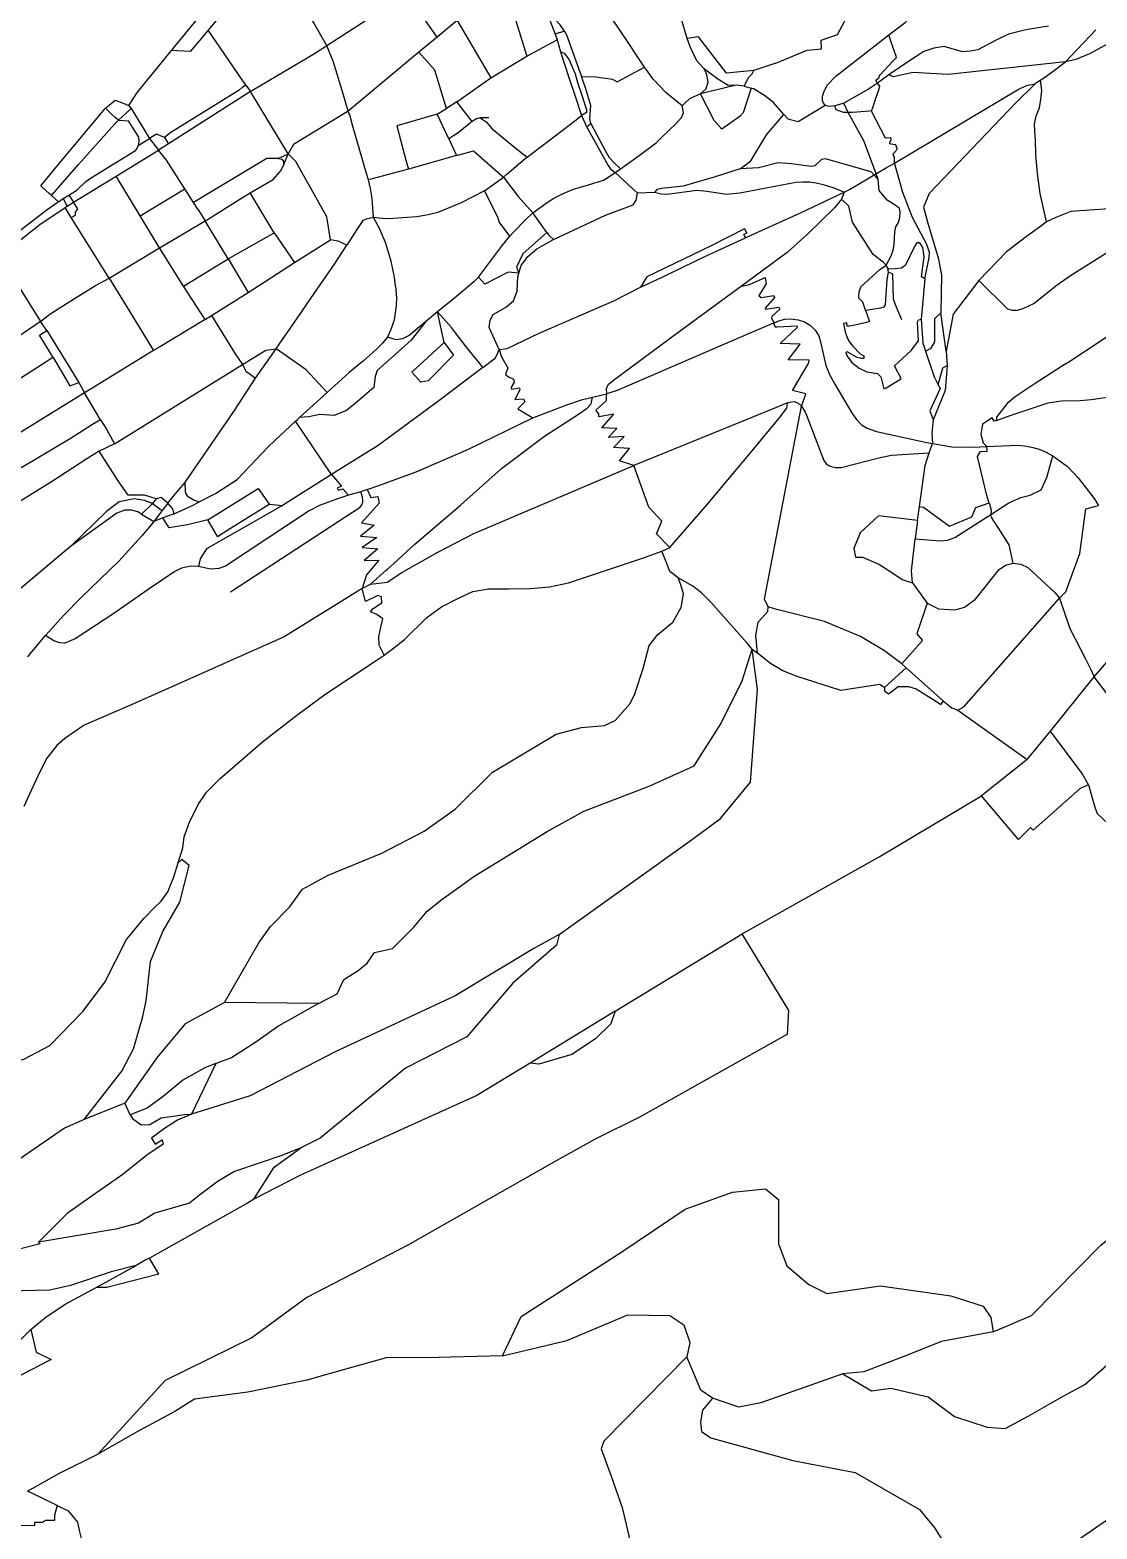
# Model space of a CAD drawing. Header units: inches. Extents: x 2740922 to 2751091, y 1249500 to 1259683.
# Drawn here: x 2745574 to 2746543, y 1252899 to 1254259 of the extents above; entities that cross this region are included whole.
import ezdxf

# ---------------------------------------------------------------- set-up
doc = ezdxf.new("R2010")
doc.units = ezdxf.units.IN
doc.header["$MEASUREMENT"] = 0

msp = doc.modelspace()

# ---------------------------------------------------------------- linework, layer by layer
for points in [[(2746029.8, 1254323.4), (2746034.2, 1254307.9), (2746045.1, 1254270.8), (2746051.1, 1254255)], [(2746059.6, 1254257.9), (2746055.7, 1254263.5), (2746052, 1254267.7), (2746050.2, 1254270.5), (2746048.9, 1254273.3), (2746046.2, 1254281.9), (2746041, 1254298.4), (2746036.2, 1254315.7), (2746033.5, 1254327.2)], [(2745751.8, 1254300.5), (2745742.1, 1254288.6), (2745702.6, 1254240.2)], [(2745811.8, 1254300.1), (2745815.9, 1254293), (2745832, 1254265.2), (2745838.1, 1254254.6), (2745844, 1254244.5)], [(2746001.5, 1254301.4), (2746009.6, 1254285.7), (2746025.3, 1254235.1)], [(2746251.5, 1254228.8), (2746279.9, 1254240.6), (2746292.8, 1254241.8), (2746292.7, 1254249.8), (2746307.5, 1254254.9), (2746317.9, 1254274.5), (2746313.6, 1254291.9), (2746312, 1254297.6), (2746310.2, 1254303.6), (2746309.5, 1254307.2)], [(2746702.7, 1254296.2), (2746644, 1254283.5), (2746550, 1254245), (2746536.1, 1254237.2), (2746523.8, 1254232.1), (2746514.2, 1254230)], [(2745763.1, 1254291.1), (2745755.5, 1254282), (2745736.1, 1254258.7)], [(2745943.9, 1254252.4), (2745922.9, 1254282.7), (2745919.9, 1254285.6), (2745913.8, 1254291.5)], [(2746132.2, 1254225.2), (2746110.2, 1254258.6), (2746088.7, 1254289.8), (2746086.5, 1254294.6)], [(2746354, 1254254.4), (2746368.9, 1254265.8), (2746384.2, 1254281.9)], [(2745898.5, 1254279.7), (2745853.3, 1254250.5), (2745844, 1254244.5)], [(2746170.9, 1254251.2), (2746165.1, 1254270.5)], [(2745736.1, 1254258.7), (2745726.9, 1254247.7), (2745719.9, 1254239.3), (2745702.6, 1254240.2)], [(2745770.5, 1254208.9), (2745736.1, 1254258.7)], [(2745962.3, 1254267.7), (2745943.9, 1254252.4)], [(2745962.3, 1254267.7), (2745992.6, 1254215.4)], [(2746059.6, 1254257.9), (2746051.1, 1254255)], [(2746051.1, 1254255), (2746052.9, 1254250.1)], [(2746059.6, 1254257.9), (2746061.4, 1254254.4), (2746069.9, 1254231), (2746074.9, 1254216.8)], [(2746498.8, 1254262.3), (2746478.4, 1254259), (2746462.5, 1254255.1), (2746450.7, 1254249.4), (2746434.6, 1254241), (2746428, 1254239.7), (2746420.9, 1254239.1), (2746404.1, 1254244), (2746394.8, 1254242.5), (2746385.6, 1254239.3), (2746371.8, 1254230.4), (2746353.9, 1254218.2)], [(2746541.7, 1254259.2), (2746514.2, 1254230)], [(2745844, 1254244.5), (2745832.6, 1254237.4), (2745776.4, 1254204), (2745774.6, 1254203)], [(2745863.4, 1254185.3), (2745857.7, 1254204), (2745849.7, 1254230.6), (2745844, 1254244.5)], [(2745943.9, 1254252.4), (2745927.5, 1254238.7)], [(2746025.3, 1254235.1), (2746047.7, 1254247.4), (2746052.9, 1254250.1)], [(2746052.9, 1254250.1), (2746056.1, 1254239.1)], [(2746231.5, 1254222.1), (2746206.7, 1254219.9), (2746181.2, 1254252.8), (2746170.9, 1254251.2)], [(2746186.8, 1254223.3), (2746179.7, 1254230.8), (2746173.9, 1254242.9), (2746170.9, 1254251.2)], [(2746296.3, 1254190.7), (2746294.8, 1254192.4), (2746293.9, 1254194.5), (2746293.7, 1254196.9), (2746293.9, 1254198.8), (2746295.2, 1254203.5), (2746298.3, 1254209.2), (2746305.9, 1254216.9), (2746354, 1254254.4)], [(2746343.8, 1254210.8), (2746342.1, 1254213.5), (2746345.2, 1254215.8), (2746345.2, 1254217.1), (2746346.1, 1254218.3), (2746357.6, 1254230.7), (2746360.9, 1254234.1), (2746360.5, 1254235.2), (2746356.2, 1254248), (2746354, 1254254.4)], [(2745702.6, 1254240.2), (2745671.8, 1254202.6), (2745663.8, 1254190.5), (2745665, 1254189.1)], [(2745927.5, 1254238.7), (2745863.4, 1254185.3)], [(2745952.6, 1254187.6), (2745941.8, 1254222.5), (2745927.5, 1254238.7)], [(2745992.6, 1254215.4), (2746025.3, 1254235.1)], [(2746056.1, 1254239.1), (2746063.4, 1254215.7), (2746069, 1254199.8), (2746075.1, 1254181.4)], [(2746056.1, 1254239.1), (2746059.2, 1254237.9), (2746063.7, 1254232), (2746069.4, 1254219.3), (2746071.8, 1254210.5), (2746074.9, 1254200.8), (2746079.6, 1254186.5), (2746079.6, 1254184), (2746075.1, 1254181.4)], [(2746251.5, 1254228.8), (2746231.5, 1254222.1)], [(2746514.2, 1254230), (2746407.8, 1254218.6), (2746375.8, 1254220.4), (2746358.3, 1254216.3), (2746353.9, 1254218.2)], [(2746500.8, 1254219.9), (2746514.2, 1254230)], [(2745961.8, 1254193.8), (2745992.6, 1254215.4)], [(2746074.9, 1254216.8), (2746088.1, 1254216.3), (2746103.1, 1254214.3), (2746107.4, 1254211.9)], [(2746081.7, 1254172.5), (2746083.4, 1254174.2), (2746082.6, 1254178.3), (2746083.4, 1254190.5), (2746078.7, 1254206.3), (2746074.9, 1254216.8)], [(2746107.4, 1254211.9), (2746132.2, 1254225.2)], [(2746166.4, 1254190.2), (2746152, 1254201.9), (2746140.1, 1254214.3), (2746134, 1254222.8), (2746132.2, 1254225.2)], [(2746183, 1254200.9), (2746188.1, 1254205.6), (2746190, 1254212), (2746188.7, 1254218.3), (2746186.8, 1254223.3)], [(2746215.5, 1254208.9), (2746208.1, 1254208.6), (2746198.7, 1254214.3), (2746186.8, 1254223.3)], [(2746222.7, 1254208), (2746227, 1254216), (2746229.9, 1254219.3), (2746231.5, 1254222.1)], [(2746353.9, 1254218.2), (2746343.8, 1254210.8)], [(2746491.7, 1254213.4), (2746500.8, 1254219.9)], [(2745770.5, 1254208.9), (2745767.2, 1254206.9), (2745764.2, 1254204.2), (2745702.3, 1254166), (2745696.6, 1254161.4)], [(2745774.6, 1254203), (2745700.2, 1254155.5)], [(2745770.5, 1254208.9), (2745774.6, 1254203)], [(2745808.9, 1254146.6), (2745774.6, 1254203)], [(2746183, 1254200.9), (2746173, 1254196.4), (2746169.8, 1254193.4), (2746166.4, 1254190.2)], [(2746215.5, 1254208.9), (2746183, 1254200.9)], [(2746228.9, 1254206.1), (2746221.7, 1254183.9), (2746219.1, 1254180.6), (2746202.4, 1254169), (2746195.5, 1254176.7), (2746183, 1254200.9)], [(2746222.7, 1254208), (2746215.5, 1254208.9)], [(2746222.7, 1254208), (2746228.9, 1254206.1)], [(2746258.7, 1254182.1), (2746249.2, 1254193.2), (2746241.1, 1254199.6), (2746231.2, 1254205.5), (2746228.9, 1254206.1)], [(2746343.8, 1254210.8), (2746335.5, 1254205.1), (2746313.2, 1254192.6)], [(2746338.1, 1254185.7), (2746339.2, 1254187.7), (2746340.3, 1254191.2), (2746341.7, 1254195.3), (2746344.8, 1254204.5), (2746345.7, 1254207.9), (2746343.8, 1254210.8)], [(2746359, 1254138.1), (2746470.6, 1254204.7), (2746478.9, 1254208.5), (2746486.9, 1254210.2)], [(2746486.9, 1254210.2), (2746468.8, 1254192.4), (2746390.5, 1254110.7), (2746385.4, 1254098.2), (2746388.8, 1254085.8), (2746398.7, 1254052.3), (2746401.8, 1254036.8), (2746401.1, 1254002.2)], [(2746497.2, 1254084.9), (2746491.2, 1254110.6), (2746488.8, 1254128.7), (2746487.4, 1254145.8), (2746487.1, 1254159), (2746486.6, 1254167.5), (2746486.2, 1254173.4), (2746487.8, 1254180.9), (2746490.6, 1254188.4), (2746491.9, 1254195.9), (2746492.9, 1254203.9), (2746491.7, 1254213.4)], [(2746491.7, 1254213.4), (2746486.9, 1254210.2)], [(2745584.2, 1254117.4), (2745601.4, 1254138.2), (2745643.1, 1254187.9), (2745644.6, 1254186.4)], [(2745644.6, 1254186.4), (2745643.1, 1254187.9), (2745651.9, 1254195.3), (2745657.6, 1254193), (2745661.2, 1254191.6), (2745663.8, 1254190.5), (2745665, 1254189.1)], [(2745654.9, 1254177), (2745666.2, 1254187.8), (2745665, 1254189.1)], [(2745665, 1254189.1), (2745666.2, 1254187.8), (2745682.9, 1254160.4)], [(2745944.1, 1254182.6), (2745952.6, 1254187.6)], [(2745961.8, 1254193.8), (2745952.6, 1254187.6)], [(2745975.9, 1254176), (2745961.8, 1254193.8)], [(2746110.4, 1254132.8), (2746127.4, 1254145), (2746142.9, 1254156.5), (2746147.5, 1254161.5), (2746161.1, 1254174.1), (2746165.7, 1254179.6), (2746167.5, 1254183.7), (2746166.4, 1254190.2)], [(2746258.7, 1254182.1), (2746262.4, 1254178.2), (2746271.8, 1254175.9), (2746296.3, 1254190.7)], [(2746304.9, 1254190.1), (2746300.6, 1254189.4), (2746298.4, 1254189.7), (2746296.3, 1254190.7)], [(2746313.2, 1254192.6), (2746308.2, 1254191), (2746304.9, 1254190.1)], [(2746317.1, 1254184), (2746313, 1254184), (2746307.7, 1254186), (2746306.1, 1254186.6), (2746304.9, 1254190.1)], [(2746317.1, 1254184), (2746313.2, 1254192.6)], [(2745594.1, 1254108.6), (2745618.4, 1254136.9), (2745651.6, 1254173.8), (2745654.9, 1254177)], [(2745654.9, 1254177), (2745651.6, 1254179.8), (2745648.7, 1254182.3), (2745646.1, 1254184.9), (2745644.6, 1254186.4)], [(2745654.9, 1254177), (2745663.7, 1254176.5), (2745672.9, 1254161.6), (2745673.3, 1254157.8), (2745672.7, 1254154.1)], [(2745863.4, 1254185.3), (2745856.9, 1254181.2), (2745813.6, 1254155), (2745808.9, 1254146.6)], [(2745881.6, 1254123), (2745880, 1254128.7), (2745867.3, 1254172.7), (2745865, 1254180.8), (2745863.4, 1254185.3)], [(2745944.1, 1254182.6), (2745907.3, 1254172.1), (2745915.7, 1254140.8), (2745917.9, 1254132.7)], [(2745954.6, 1254160.1), (2745944.1, 1254182.6)], [(2745975.9, 1254176), (2745972.8, 1254173.4), (2745963, 1254165.6), (2745954.6, 1254160.1)], [(2745983, 1254179.1), (2745979.6, 1254178.2), (2745975.9, 1254176)], [(2745990.8, 1254179.1), (2745987.7, 1254179.3), (2745983, 1254179.1)], [(2745983, 1254179.1), (2745988.6, 1254175.6), (2745994.1, 1254169.3), (2746007.4, 1254158.3), (2746011, 1254155.4)], [(2746025.6, 1254143.5), (2746070.1, 1254177.3), (2746075.1, 1254181.4)], [(2746075.1, 1254181.4), (2746079.9, 1254170.9), (2746081.7, 1254172.5)], [(2746081.7, 1254172.5), (2746083.4, 1254174.2), (2746094.5, 1254153.6), (2746096.5, 1254149.5), (2746100.1, 1254143.2), (2746104.6, 1254138.3), (2746110.4, 1254132.8)], [(2746218.9, 1254132.8), (2746228.8, 1254140.1), (2746242.9, 1254163.8), (2746258.7, 1254182.1)], [(2746338.1, 1254185.7), (2746336.5, 1254185.2), (2746320.9, 1254184.1), (2746317.1, 1254184)], [(2746344.3, 1254123.4), (2746340.9, 1254132.6), (2746331.4, 1254158.3), (2746317.1, 1254184)], [(2746359, 1254138.1), (2746359.1, 1254143.2), (2746357.9, 1254145.8), (2746357.7, 1254146.3), (2746358.2, 1254146.9), (2746361.1, 1254150.2), (2746361.6, 1254150.8), (2746361.5, 1254151.2), (2746360.6, 1254153.9), (2746360.4, 1254154.6), (2746359.7, 1254154.7), (2746355.8, 1254155.3), (2746354.8, 1254155.8), (2746354.9, 1254156.9), (2746356, 1254159.5), (2746356, 1254160.5), (2746355.1, 1254161), (2746351.8, 1254160.9), (2746350.9, 1254160.9), (2746350.7, 1254161.3), (2746338.6, 1254184.7), (2746338.1, 1254185.7)], [(2745672.7, 1254154.1), (2745682.9, 1254160.4)], [(2745696.6, 1254161.4), (2745689.4, 1254164.4), (2745682.9, 1254160.4)], [(2745682.9, 1254160.4), (2745691.1, 1254150)], [(2745696.6, 1254161.4), (2745700.2, 1254155.5)], [(2745954.6, 1254160.1), (2745961.7, 1254144.9)], [(2746081.7, 1254172.5), (2746079.9, 1254170.9), (2746099.2, 1254136), (2746101.5, 1254132.9), (2746105.7, 1254129.7)], [(2745609.6, 1254109.1), (2745617.2, 1254114), (2745625.3, 1254121.4), (2745629.3, 1254124.6), (2745670.2, 1254149.6), (2745671.7, 1254151.5), (2745672.7, 1254154.1)], [(2745652.8, 1254126.2), (2745691.1, 1254150)], [(2745700.2, 1254155.5), (2745691.1, 1254150)], [(2745714.9, 1254114.9), (2745698.4, 1254140.9), (2745691.1, 1254150)], [(2745799.7, 1254142.4), (2745808.9, 1254146.6)], [(2745804.5, 1254136.1), (2745808.9, 1254146.6)], [(2745847.3, 1254068.4), (2745843.9, 1254089.5), (2745829.6, 1254114.9), (2745826.1, 1254121.2), (2745815.8, 1254139.5), (2745808.9, 1254146.6)], [(2745961.7, 1254144.9), (2745976.9, 1254149.2), (2746004.2, 1254125.3)], [(2746011, 1254155.4), (2746018.9, 1254149), (2746025.6, 1254143.5)], [(2745799.7, 1254142.4), (2745789.4, 1254142.3), (2745722.9, 1254102.3)], [(2745774.4, 1254111.2), (2745795.3, 1254123.4), (2745801.9, 1254130.7), (2745804.5, 1254136.1)], [(2745799.7, 1254142.4), (2745803, 1254141.6), (2745804.6, 1254139.6), (2745804.5, 1254136.1)], [(2745917.9, 1254132.7), (2745881.6, 1254123)], [(2745961.7, 1254144.9), (2745917.9, 1254132.7)], [(2746004.2, 1254125.3), (2746007.3, 1254128.2), (2746024, 1254142.3), (2746025.6, 1254143.5)], [(2746105.7, 1254129.7), (2746110.4, 1254132.8)], [(2746218.9, 1254132.8), (2746196.2, 1254125.7), (2746167.4, 1254117.3), (2746147.5, 1254115.2), (2746143.4, 1254114.1), (2746141.4, 1254111.6)], [(2746235.8, 1254133.7), (2746218.9, 1254132.8)], [(2746344.3, 1254123.4), (2746338, 1254130.1), (2746313.5, 1254137.1), (2746309.1, 1254138.4), (2746296.6, 1254141.9), (2746292.9, 1254141.5), (2746286.7, 1254135.7), (2746283.6, 1254135), (2746265.7, 1254137.4), (2746253.4, 1254138.3), (2746235.8, 1254133.7)], [(2746313.5, 1254111.9), (2746318.2, 1254114.2), (2746350.8, 1254133.4), (2746359, 1254138.1)], [(2746386.6, 1254033), (2746390.5, 1254052.6), (2746390.8, 1254057.4), (2746388.2, 1254064.8), (2746375.3, 1254088.8), (2746366.6, 1254111.6), (2746360.5, 1254132.9), (2746359, 1254138.1)], [(2745613.9, 1254102.6), (2745652.8, 1254126.2)], [(2745674.6, 1254090.2), (2745652.8, 1254126.2)], [(2745886.3, 1254088.7), (2745885.1, 1254106), (2745883.4, 1254115.1), (2745881.6, 1254123)], [(2745987.1, 1254113), (2746004.2, 1254125.3)], [(2746004.2, 1254125.3), (2746017.5, 1254107.9), (2746030.8, 1254092.9)], [(2746030.8, 1254092.9), (2746043, 1254101.8), (2746050, 1254106.3), (2746056.5, 1254109.8), (2746066.9, 1254114.3), (2746081.4, 1254118.5)], [(2746081.4, 1254118.5), (2746095.1, 1254122.8), (2746099.8, 1254125.8), (2746105.7, 1254129.7)], [(2746125.9, 1254110.9), (2746105.7, 1254129.7)], [(2746313.5, 1254111.9), (2746303.5, 1254115.6), (2746295.7, 1254118.1), (2746288, 1254120), (2746281.9, 1254120.7), (2746275.8, 1254120.9), (2746269.6, 1254120.4), (2746218.6, 1254111), (2746206.5, 1254109.5), (2746189, 1254112.3), (2746179.8, 1254113.2), (2746173.2, 1254112.3), (2746152.5, 1254109.5), (2746147.3, 1254110.1), (2746141.4, 1254111.6)], [(2746353, 1254042.4), (2746351.5, 1254045.6), (2746356.2, 1254053.9), (2746357.9, 1254059.2), (2746358.7, 1254064.3), (2746359.3, 1254075.8), (2746360.2, 1254080.3), (2746362.8, 1254084.2), (2746364, 1254088.8), (2746364.4, 1254093.9), (2746363.6, 1254096.9), (2746360.6, 1254099.5), (2746352.4, 1254104.5), (2746345.2, 1254113.4), (2746344.3, 1254123.4)], [(2745594.1, 1254108.6), (2745593.1, 1254109.6), (2745591.8, 1254110.7), (2745588.9, 1254113.2), (2745584.2, 1254117.4)], [(2745600.5, 1254103.1), (2745594.1, 1254108.6)], [(2745600.5, 1254103.1), (2745604.7, 1254105.9)], [(2745604.7, 1254105.9), (2745609.6, 1254109.1)], [(2745604.7, 1254105.9), (2745608.2, 1254099.1), (2745607.2, 1254098.6)], [(2745609.6, 1254109.1), (2745613.9, 1254102.6)], [(2745674.6, 1254090.2), (2745714.9, 1254114.9)], [(2745722.9, 1254102.3), (2745714.9, 1254114.9)], [(2745733.4, 1254085.8), (2745737.2, 1254088), (2745767.5, 1254106.9), (2745774.4, 1254111.2)], [(2745796.2, 1254074.9), (2745774.4, 1254111.2)], [(2745987.1, 1254113), (2745965.8, 1254102), (2745944.7, 1254093.2), (2745936, 1254091.3), (2745925.7, 1254089.5), (2745916.7, 1254088.7), (2745900.3, 1254087.7), (2745894.2, 1254087.8), (2745886.3, 1254088.7)], [(2746010, 1254071.9), (2746000.3, 1254084.9), (2745999.1, 1254089), (2745987.1, 1254113)], [(2746049.5, 1254068.9), (2746096.9, 1254090.8), (2746121.9, 1254100.3), (2746124.7, 1254104.5), (2746125.9, 1254110.9)], [(2746141.4, 1254111.6), (2746125.9, 1254110.9)], [(2746310.9, 1254105.3), (2746304.8, 1254097.7), (2746280.3, 1254073.6), (2746261.7, 1254057), (2746220.1, 1254026.6)], [(2746223.8, 1254070.4), (2746229.6, 1254073), (2746273.1, 1254092.6), (2746313.5, 1254111.9)], [(2746313.5, 1254111.9), (2746310.9, 1254105.3)], [(2746353, 1254042.4), (2746351.5, 1254045.6), (2746348.8, 1254048.2), (2746339.7, 1254055.2), (2746321, 1254084.4), (2746317.7, 1254099), (2746310.9, 1254105.3)], [(2745600.5, 1254103.1), (2745597.1, 1254100.7), (2745590, 1254095.6), (2745565.3, 1254076.8), (2745542.3, 1254059.5), (2745535.4, 1254053)], [(2745546.9, 1254053.6), (2745583.3, 1254082.3), (2745606.3, 1254098), (2745607.2, 1254098.6)], [(2745612, 1254088.9), (2745606.3, 1254098), (2745607.2, 1254098.6)], [(2745607.2, 1254098.6), (2745608.2, 1254099.1), (2745613.9, 1254102.6)], [(2745612, 1254088.9), (2745615.9, 1254091), (2745615.7, 1254093.6), (2745617.8, 1254096.7), (2745613.9, 1254102.6)], [(2745726.9, 1254096.2), (2745722.9, 1254102.3)], [(2745726.9, 1254096.2), (2745733.4, 1254085.8)], [(2746010, 1254071.9), (2746013.1, 1254075.2), (2746024.6, 1254087), (2746030.8, 1254092.9)], [(2746043.6, 1254075.2), (2746038.4, 1254082.3), (2746030.8, 1254092.9)], [(2746553.7, 1254096.7), (2746519.1, 1254094.1), (2746505.5, 1254088.7), (2746497.2, 1254084.9)], [(2745646.3, 1254033.8), (2745612, 1254088.9)], [(2745692, 1254061.4), (2745674.6, 1254090.2)], [(2745692, 1254061.4), (2745733.4, 1254085.8)], [(2745754.4, 1254051.2), (2745733.4, 1254085.8)], [(2745886.3, 1254088.7), (2745879.7, 1254087.4), (2745876.6, 1254086.2), (2745871.1, 1254078), (2745862, 1254063.8)], [(2745906.1, 1254026.4), (2745905.3, 1254034.6), (2745902.3, 1254049), (2745897.1, 1254066.2), (2745891.7, 1254078.7), (2745886.3, 1254088.7)], [(2746222.9, 1254078.6), (2746192.7, 1254063.1), (2746134.3, 1254034.8), (2746128.6, 1254025.5)], [(2746222.9, 1254078.6), (2746225.1, 1254074.7), (2746222.2, 1254073.2), (2746223.8, 1254070.4)], [(2746497.2, 1254084.9), (2746491.7, 1254080.6), (2746478.9, 1254071.6), (2746460.8, 1254057.6), (2746435.7, 1254031.6)], [(2745754.4, 1254051.2), (2745796.2, 1254074.9)], [(2745796.2, 1254074.9), (2745814.5, 1254047.8)], [(2745814.5, 1254047.8), (2745847.3, 1254068.4)], [(2745862, 1254063.8), (2745854.1, 1254067.3), (2745847.3, 1254068.4)], [(2745981.4, 1254034.7), (2746003.3, 1254063.6), (2746010, 1254071.9)], [(2746043.6, 1254075.2), (2746021.8, 1254055.7), (2746016.1, 1254043.6), (2746018.2, 1254038.4)], [(2746018.2, 1254038.4), (2746020.4, 1254045.1), (2746026.4, 1254053.5), (2746034.6, 1254060.4), (2746049.5, 1254068.9)], [(2746043.6, 1254075.2), (2746045.6, 1254072.5), (2746049.5, 1254068.9)], [(2746128.6, 1254025.5), (2746147.7, 1254034.4), (2746187.1, 1254053.3), (2746223.8, 1254070.4)], [(2746386.6, 1254033), (2746383.5, 1254034.9), (2746386.1, 1254053), (2746384.8, 1254061.6), (2746382.1, 1254065.7), (2746379.4, 1254065.7), (2746377.3, 1254062.6), (2746369.1, 1254045.6), (2746365.6, 1254042.9), (2746359.8, 1254042.3), (2746354.1, 1254041.9), (2746353, 1254042.4)], [(2745546.9, 1254053.6), (2745584, 1253994.3)], [(2745646.3, 1254033.8), (2745692, 1254061.4)], [(2745713.7, 1254026.6), (2745692, 1254061.4)], [(2745713.7, 1254026.6), (2745754.4, 1254051.2)], [(2745754.4, 1254051.2), (2745772.6, 1254020.8)], [(2745797.8, 1253969.7), (2745800.8, 1253974), (2745813.9, 1253993), (2745832.3, 1254019.7), (2745850.8, 1254046.5), (2745862, 1254063.8)], [(2746559.6, 1254061.5), (2746518.9, 1254035.7), (2746506.9, 1254027.5), (2746486, 1254010.6), (2746475.6, 1254006), (2746470.2, 1254004.4), (2746466.2, 1254004.3), (2746461.9, 1254005.7), (2746435.7, 1254031.6)], [(2745772.6, 1254020.8), (2745814.5, 1254047.8)], [(2746018.2, 1254038.4), (2746008.6, 1254039.2), (2745987.4, 1254028.4), (2745981.4, 1254034.7)], [(2746000.2, 1253969), (2745991.3, 1253989), (2745992.2, 1253995.7), (2745995, 1254000.9), (2746006, 1254007), (2746013.3, 1254013.2), (2746016.5, 1254021.8), (2746017.1, 1254035), (2746018.2, 1254038.4)], [(2746326.7, 1254017), (2746327.1, 1254021.4), (2746328.5, 1254025.8), (2746345.9, 1254041.7), (2746351.5, 1254045.6), (2746353, 1254042.4)], [(2746332.8, 1254004.7), (2746346.8, 1254006.7), (2746349.7, 1254007.8), (2746350.9, 1254009.5), (2746352.4, 1254032.1), (2746353.6, 1254039.1), (2746353, 1254042.4)], [(2746359, 1254012.1), (2746358.1, 1254014.8), (2746357.6, 1254037.4), (2746353.6, 1254039.1), (2746353, 1254042.4)], [(2745584, 1253994.3), (2745592.5, 1254001.1), (2745614.9, 1254015.4), (2745633.9, 1254027), (2745646.3, 1254033.8)], [(2745646.3, 1254033.8), (2745667.4, 1253999.3), (2745681.6, 1253976), (2745686.5, 1253968)], [(2745733.5, 1253996.1), (2745713.7, 1254026.6)], [(2745906.1, 1254026.4), (2745907, 1254016), (2745906.7, 1254008.5), (2745904.9, 1253996), (2745902.7, 1253988.7), (2745899, 1253980.1)], [(2745981.4, 1254034.7), (2745977.4, 1254030.5), (2745959.9, 1254015.5), (2745944.3, 1254003.3)], [(2746000.2, 1253969), (2746007.6, 1253969.9), (2746036.6, 1253983.8), (2746104.4, 1254013.3), (2746128.6, 1254025.5)], [(2746220.1, 1254026.6), (2746163.7, 1253984.9), (2746104, 1253940.8), (2746099.3, 1253937), (2746097.5, 1253933.6), (2746097.6, 1253928.8)], [(2746220.1, 1254026.6), (2746227.6, 1254028), (2746241.8, 1254034.3), (2746242.5, 1254028.5), (2746236, 1254018), (2746238, 1254016.1), (2746249.5, 1254018.1), (2746250.2, 1254016.2), (2746241.6, 1254006.5), (2746242.1, 1254005.6), (2746254.2, 1254007.5), (2746255.1, 1254005.7), (2746247.9, 1253998.8), (2746247.6, 1253997.8), (2746249.5, 1253993.2)], [(2746386.6, 1254033), (2746383.3, 1253996.5)], [(2746435.7, 1254031.6), (2746412.4, 1254001.2), (2746406.1, 1253967.6)], [(2745739.3, 1253999.9), (2745772.6, 1254020.8)], [(2746332.8, 1254004.7), (2746330.5, 1254011.9), (2746326.6, 1254015.5), (2746326.7, 1254017)], [(2746365.7, 1253995.9), (2746359.9, 1254009.6), (2746359, 1254012.1)], [(2745733.5, 1253996.1), (2745692.8, 1253971.7), (2745686.5, 1253968)], [(2745733.5, 1253996.1), (2745739.3, 1253999.9)], [(2745739.3, 1253999.9), (2745760.6, 1253965.1), (2745767.4, 1253955.5)], [(2745944.3, 1254003.3), (2745933.5, 1253994.1)], [(2745950.4, 1253975.2), (2745944.3, 1254003.3)], [(2745985.6, 1253952.7), (2745983, 1253956), (2745979.9, 1253959.7), (2745970.7, 1253971), (2745960.6, 1253984.2), (2745956.9, 1253989.1), (2745944.3, 1254003.3)], [(2746249.5, 1253993.2), (2746254.9, 1253995.3), (2746259.6, 1253996.4), (2746264.7, 1253996.8), (2746271.8, 1253996), (2746277.4, 1253994.1), (2746282.8, 1253990.9), (2746287.2, 1253986.6), (2746290.3, 1253981.4), (2746291.9, 1253976), (2746296.7, 1253954.5), (2746300.5, 1253945.8), (2746305.1, 1253937.4), (2746320.7, 1253911), (2746324.6, 1253905.4), (2746329.1, 1253900.5), (2746334.3, 1253897.5), (2746342.8, 1253894.6), (2746388.6, 1253884.6), (2746393.5, 1253883.6)], [(2746332.8, 1254004.7), (2746336.3, 1253994.4), (2746333.8, 1253993.6), (2746331.2, 1253993), (2746321.5, 1253990.9), (2746318.4, 1253990.3), (2746317.3, 1253990.1), (2746316.6, 1253989.9), (2746316.3, 1253991), (2746316, 1253992.1), (2746315.7, 1253993.3), (2746312.7, 1253992.5), (2746314.2, 1253985), (2746316.6, 1253978.9), (2746318.7, 1253975.4), (2746321.3, 1253972.1), (2746328, 1253965), (2746331.2, 1253963.3), (2746331.4, 1253960.8), (2746329.2, 1253960.7), (2746325.2, 1253961.8), (2746316.1, 1253967), (2746314.8, 1253966.1), (2746316.2, 1253963), (2746320.3, 1253957.1), (2746327, 1253952.2), (2746334.1, 1253948.8), (2746343.7, 1253947.1), (2746346.6, 1253944.3), (2746349.4, 1253933.2), (2746351.4, 1253934.1), (2746363.9, 1253941.9), (2746365.2, 1253942.6), (2746359.2, 1253954.1), (2746374.3, 1253968.1), (2746380.8, 1253977), (2746380, 1253994.2), (2746380.8, 1253995.9), (2746383.3, 1253996.5)], [(2746383.3, 1253996.5), (2746384.8, 1253974.8), (2746387.3, 1253967.5)], [(2746387.3, 1253967.5), (2746392.3, 1253970.2), (2746395.6, 1253975.8), (2746395.7, 1253997), (2746401.1, 1254002.2)], [(2746406.1, 1253967.6), (2746401.1, 1254002.2)], [(2746576.9, 1254006.9), (2746575.5, 1254000.2), (2746574, 1253997.7), (2746572.2, 1253994.5), (2746548.4, 1253978.1), (2746517.2, 1253957.6), (2746511.7, 1253954.1), (2746486, 1253937.4), (2746468.7, 1253926.1), (2746461.3, 1253920), (2746451.6, 1253907.7), (2746451.3, 1253904.4)], [(2745584, 1253994.3), (2745561.9, 1253979.3)], [(2745595.4, 1253961.6), (2745583.2, 1253981.9), (2745589.9, 1253986.1)], [(2745589.9, 1253986.1), (2745584, 1253994.3)], [(2745589.9, 1253986.1), (2745618.7, 1253939.1)], [(2745933.5, 1253994.1), (2745920.5, 1253977.6), (2745906.1, 1253964.8), (2745889.6, 1253950), (2745887.7, 1253944.4), (2745886.5, 1253934.5), (2745869.6, 1253920), (2745861.6, 1253913.5), (2745850.6, 1253909), (2745837.5, 1253909.9), (2745827.7, 1253907.8), (2745819, 1253907.3), (2745817.2, 1253905.6)], [(2745933.5, 1253994.1), (2745918.5, 1253981.7), (2745912.5, 1253978.6), (2745906.9, 1253977.9), (2745899, 1253980.1)], [(2746097.6, 1253928.8), (2746101, 1253929.9), (2746107.7, 1253932.1), (2746229.5, 1253984.6), (2746249.5, 1253993.2)], [(2746274.8, 1253917.6), (2746277.4, 1253925), (2746278.7, 1253928.8), (2746266.4, 1253931.8), (2746281, 1253956.2), (2746281.7, 1253959.3), (2746262.6, 1253959.7), (2746273.4, 1253973.9), (2746255.4, 1253974.3), (2746271, 1253989.4), (2746270.9, 1253990.3), (2746252.6, 1253989.4), (2746250.9, 1253989.3), (2746249.5, 1253993.2)], [(2746674.7, 1253995.1), (2746655.9, 1253984), (2746643.3, 1253975.8), (2746611.3, 1253950.8), (2746591.3, 1253940.6), (2746573, 1253930.3), (2746563.9, 1253927.8), (2746554.5, 1253925.6), (2746537.5, 1253923.4), (2746527.5, 1253922.4), (2746510.6, 1253922.1), (2746498.2, 1253920.4), (2746463.9, 1253908.8), (2746451.3, 1253904.4)], [(2745767.4, 1253955.5), (2745788.4, 1253968.4), (2745797.8, 1253969.7)], [(2745779.3, 1253942.9), (2745797.8, 1253969.7)], [(2745844.3, 1253929.9), (2745825, 1253950.6), (2745797.8, 1253969.7)], [(2745899, 1253980.1), (2745894, 1253974.4), (2745888.6, 1253969), (2745877.2, 1253958.7), (2745864.3, 1253948), (2745844.3, 1253929.9)], [(2745950.4, 1253975.2), (2745959, 1253963.7), (2745935.9, 1253940.7), (2745929.1, 1253939.3), (2745921.1, 1253948.4), (2745950.4, 1253975.2)], [(2745985.6, 1253952.7), (2745996.8, 1253961.2), (2745999.1, 1253965.8), (2746000.2, 1253969)], [(2746000.2, 1253969), (2746002.5, 1253962.2), (2746008.2, 1253952.4), (2746006.1, 1253946.4), (2746008.8, 1253944.1), (2746012.8, 1253942.4), (2746013.6, 1253941.2), (2746013.8, 1253939.4), (2746011, 1253934.2), (2746011.9, 1253933.1), (2746018.8, 1253934.1), (2746019, 1253932.5), (2746014.5, 1253923.5), (2746022.5, 1253924.3), (2746023.7, 1253921.6), (2746017.1, 1253915.2), (2746030.9, 1253907.1)], [(2745595.4, 1253961.6), (2745594.4, 1253961), (2745581.2, 1253952.8), (2745530.7, 1253920.7), (2745526.9, 1253914.1), (2745506.9, 1253900.7)], [(2745595.4, 1253961.6), (2745610.7, 1253935.9), (2745618.7, 1253939.1)], [(2745686.5, 1253968), (2745630, 1253933.2), (2745624, 1253929.7)], [(2745651.2, 1253883.3), (2745767.4, 1253955.5)], [(2745767.4, 1253955.5), (2745770.5, 1253949.4), (2745774.4, 1253946.5), (2745779.3, 1253942.9)], [(2746387.3, 1253967.5), (2746395.2, 1253944.1), (2746398.7, 1253937)], [(2746406.1, 1253967.6), (2746406.8, 1253954.6)], [(2745714.9, 1253847.9), (2745760.2, 1253913.6), (2745779.3, 1253942.9)], [(2745985.6, 1253952.7), (2745946.8, 1253923.3), (2745890.4, 1253882), (2745848.1, 1253855.6)], [(2746406.8, 1253954.6), (2746405, 1253931.9), (2746394.3, 1253905.1)], [(2746398.7, 1253937), (2746403.1, 1253952.4), (2746406.8, 1253954.6)], [(2745624, 1253929.7), (2745535.7, 1253875.3)], [(2745618.7, 1253939.1), (2745624, 1253929.7)], [(2745638.5, 1253905.3), (2745624, 1253929.7)], [(2745817.2, 1253905.6), (2745819, 1253907.3), (2745844.3, 1253929.9)], [(2746085.1, 1253925.7), (2746097.6, 1253928.8)], [(2746122.6, 1253863.8), (2746109.6, 1253868.1), (2746118.7, 1253879.1), (2746104, 1253880.2), (2746113.7, 1253890.1), (2746099.3, 1253889.2), (2746107.1, 1253897.4), (2746093.4, 1253898), (2746104.3, 1253910.2), (2746090.9, 1253907.8), (2746090.9, 1253910.6), (2746087.9, 1253913.9), (2746097.8, 1253922.7), (2746097.6, 1253928.8)], [(2746398.7, 1253937), (2746400.7, 1253933.5), (2746391.1, 1253913.4), (2746394.3, 1253905.1)], [(2745883.5, 1253756), (2745897.9, 1253768.6), (2745899.3, 1253769.8), (2745904.8, 1253774.7), (2745923.8, 1253792.3), (2745965.1, 1253827.8), (2746002.5, 1253861.1), (2746041.5, 1253890.2), (2746071.3, 1253909.6), (2746080.1, 1253915.6), (2746083.7, 1253919.7), (2746085.1, 1253925.7)], [(2746030.9, 1253907.1), (2746051.3, 1253914.9), (2746061.8, 1253918.8), (2746075.9, 1253923.7), (2746085.1, 1253925.7)], [(2746262.1, 1253920.6), (2746247.4, 1253914.4), (2746122.6, 1253863.8)], [(2746155.1, 1253789.2), (2746189.5, 1253828.6), (2746229.8, 1253877.1), (2746254.3, 1253906.6), (2746261.3, 1253915.8), (2746262.1, 1253920.6)], [(2746244.6, 1253735.5), (2746241.1, 1253742.3), (2746274.8, 1253917.6)], [(2746262.1, 1253920.6), (2746265.6, 1253921.6), (2746268.4, 1253921.7), (2746271.7, 1253920.3), (2746274.8, 1253917.6)], [(2746274.8, 1253917.6), (2746278, 1253912.1), (2746279.1, 1253909.3), (2746294.9, 1253868.4), (2746297, 1253865.3), (2746300.7, 1253863), (2746305.7, 1253861.8), (2746310.8, 1253861.8), (2746346, 1253871.1), (2746356.5, 1253873.2), (2746390.7, 1253875.1)], [(2745638.5, 1253905.3), (2745631.2, 1253900.8), (2745611.8, 1253888.5), (2745577.4, 1253868.1), (2745557.7, 1253856.6), (2745551.1, 1253853.1)], [(2745638.5, 1253905.3), (2745644, 1253896.6), (2745651.2, 1253883.3)], [(2745728.1, 1253830.8), (2745742.9, 1253838.2), (2745762.5, 1253850.9), (2745791.2, 1253881.3), (2745815.5, 1253903.9), (2745817.2, 1253905.6)], [(2745848.1, 1253855.6), (2745815.5, 1253903.9), (2745817.2, 1253905.6)], [(2745880.5, 1253841.8), (2745890.1, 1253845.3), (2745925, 1253858.1), (2745972.6, 1253878.5), (2746030.9, 1253907.1)], [(2746394.3, 1253905.1), (2746393, 1253893.2), (2746393.5, 1253883.6)], [(2746451.3, 1253904.4), (2746449.5, 1253904.1), (2746447.9, 1253907.1), (2746438.9, 1253901.1), (2746437.4, 1253892.3), (2746439.7, 1253884.3), (2746442.9, 1253881)], [(2745637.4, 1253876.7), (2745626.1, 1253869.8), (2745593.9, 1253848.9), (2745565.4, 1253831.2)], [(2745651.2, 1253883.3), (2745637.4, 1253876.7)], [(2745688.9, 1253833.5), (2745678.5, 1253836.7), (2745663.5, 1253836.7), (2745654.5, 1253849.8), (2745637.4, 1253876.7)], [(2746381.7, 1253826.5), (2746387, 1253863.6), (2746390.7, 1253875.1)], [(2746390.7, 1253875.1), (2746393.5, 1253883.6)], [(2746393.5, 1253883.6), (2746411.3, 1253880.8), (2746430.1, 1253880.5), (2746442.9, 1253881)], [(2746444.9, 1253829.8), (2746444.4, 1253831.4), (2746443, 1253836.4), (2746434.4, 1253872), (2746437.2, 1253876.5), (2746443.2, 1253876.8), (2746442.9, 1253881)], [(2746442.9, 1253881), (2746463.8, 1253882), (2746470.5, 1253882.1), (2746477.1, 1253881.6), (2746483.6, 1253880.4), (2746490.3, 1253878.5), (2746496.7, 1253875.9), (2746502.8, 1253872.6)], [(2745883.5, 1253756), (2745898.6, 1253758), (2745911.9, 1253766.5), (2745944.7, 1253785), (2745977.3, 1253802.1), (2746122.6, 1253863.8)], [(2746155.1, 1253789.2), (2746143.1, 1253801.6), (2746148, 1253813.3), (2746136, 1253825.9), (2746122.6, 1253863.8)], [(2746446.6, 1253819.4), (2746462.8, 1253829.8), (2746473.9, 1253834.7), (2746482.1, 1253836.8), (2746492.1, 1253841.7), (2746497.3, 1253852.9), (2746502.8, 1253872.6)], [(2746502.8, 1253872.6), (2746516, 1253862.7), (2746525.8, 1253852.6), (2746540.3, 1253833.8), (2746544.2, 1253827.3)], [(2745699.6, 1253829.6), (2745702, 1253832.7), (2745707.9, 1253839.6), (2745714.9, 1253847.9)], [(2745714.9, 1253847.9), (2745715.2, 1253840.2), (2745716, 1253838.1), (2745717.1, 1253836.3), (2745723.6, 1253832.4), (2745728.1, 1253830.8)], [(2745848.1, 1253855.6), (2745803.7, 1253827.3)], [(2745848.1, 1253855.6), (2745857.1, 1253845.1), (2745853.2, 1253843.1), (2745854.3, 1253841.2), (2745858.5, 1253842.4), (2745863.5, 1253836.7)], [(2745685.6, 1253829.2), (2745678.5, 1253831.9), (2745669, 1253833.5), (2745655.4, 1253830.7), (2745644, 1253822.1), (2745611.1, 1253790.3)], [(2745688.9, 1253833.5), (2745685.6, 1253829.2)], [(2745699.6, 1253829.6), (2745693.4, 1253834.6), (2745688.9, 1253833.5)], [(2745863.5, 1253836.7), (2745853.5, 1253833.4), (2745837.1, 1253827.5), (2745827.9, 1253822.5), (2745752, 1253772.5), (2745746, 1253770.2), (2745738.2, 1253769.7), (2745727.3, 1253772.2)], [(2745735.8, 1253814.3), (2745781.6, 1253842.9), (2745791.7, 1253828.6)], [(2745756.6, 1253749), (2745854.3, 1253813), (2745874.2, 1253825.9), (2745875.6, 1253827.9), (2745876.5, 1253830.3), (2745876.7, 1253832.7), (2745876.3, 1253835), (2745874.9, 1253839.8)], [(2745874.9, 1253839.8), (2745863.5, 1253836.7)], [(2745880.5, 1253841.8), (2745883.8, 1253834.6), (2745890.2, 1253835.5), (2745891.5, 1253829.5), (2745875.3, 1253811.7), (2745886.9, 1253809.5), (2745874.6, 1253799.7), (2745889.2, 1253798.5), (2745875.9, 1253789.2), (2745890.3, 1253788.1), (2745877.7, 1253777.5), (2745891, 1253777.8), (2745880, 1253764.4), (2745875.9, 1253752)], [(2745880.5, 1253841.8), (2745874.9, 1253839.8)], [(2745675.6, 1253819.7), (2745672.3, 1253821.8), (2745666.5, 1253823.3), (2745660.5, 1253823.2), (2745653.3, 1253820.4), (2745611.1, 1253790.3)], [(2745685.6, 1253829.2), (2745675.6, 1253819.7)], [(2745675.6, 1253819.7), (2745687, 1253813)], [(2745685.6, 1253829.2), (2745694.4, 1253823)], [(2745694.4, 1253823), (2745687, 1253813)], [(2745699.6, 1253829.6), (2745694.4, 1253823)], [(2745705.2, 1253820), (2745695.2, 1253816.1)], [(2745705.2, 1253820), (2745703.8, 1253824.7), (2745699.6, 1253829.6)], [(2745705.2, 1253820), (2745723.1, 1253828.1), (2745728.1, 1253830.8)], [(2745803.7, 1253827.3), (2745734.7, 1253788.2), (2745728.8, 1253779), (2745727.3, 1253772.2)], [(2745744.7, 1253799.4), (2745754, 1253805.4), (2745791.7, 1253828.6)], [(2745791.7, 1253828.6), (2745803.7, 1253827.3)], [(2746377.8, 1253797.1), (2746400.7, 1253795.3), (2746407.2, 1253796.1), (2746413.8, 1253798.5), (2746446.6, 1253819.4)], [(2746379.9, 1253813.8), (2746381.7, 1253826.5)], [(2746381.7, 1253826.5), (2746385.5, 1253825.8), (2746409.1, 1253808.6), (2746429.4, 1253817.2), (2746433, 1253825.7), (2746444.9, 1253829.8)], [(2746444.9, 1253829.8), (2746445.2, 1253828.8), (2746446.7, 1253823.1), (2746446.6, 1253819.4)], [(2746466.8, 1253775), (2746463.3, 1253791.7), (2746453.1, 1253807.4), (2746451.5, 1253810), (2746451, 1253810.8), (2746449.4, 1253813.3), (2746449, 1253813.9), (2746447.2, 1253816.7), (2746446.6, 1253819.4)], [(2746508.9, 1253743.2), (2746514.5, 1253749.1), (2746527.4, 1253784), (2746532.8, 1253824.3), (2746544.2, 1253827.3)], [(2745687, 1253813), (2745684.5, 1253810), (2745676.1, 1253800), (2745655, 1253777), (2745621, 1253744), (2745605.2, 1253727.9), (2745588.6, 1253709.3)], [(2745695.2, 1253816.1), (2745687, 1253813)], [(2745735.8, 1253814.3), (2745717.5, 1253809.8), (2745700.7, 1253807.2), (2745695.2, 1253816.1)], [(2745744.7, 1253799.4), (2745735.8, 1253814.3)], [(2746379.9, 1253813.8), (2746344.5, 1253817.9), (2746328.1, 1253802.7), (2746322.1, 1253788.4), (2746323.7, 1253780.6), (2746330, 1253780.6), (2746344.8, 1253774.1), (2746354.9, 1253767.9), (2746366.2, 1253760.4), (2746375.5, 1253757.2)], [(2746379.9, 1253813.8), (2746377.8, 1253797.1)], [(2746375.5, 1253757.2), (2746374.5, 1253768.2), (2746377.8, 1253797.1)], [(2745611.1, 1253790.3), (2745552.1, 1253740.4), (2745541.6, 1253733.3), (2745531.5, 1253727.9), (2745525.4, 1253725.2)], [(2745896, 1253691.7), (2745905.5, 1253699), (2745910.1, 1253702.5), (2745914.5, 1253705.9), (2745934.6, 1253725.9), (2745947.9, 1253735.4), (2745963.3, 1253743.4), (2745976.5, 1253749.4), (2745990.5, 1253751.8), (2746008.7, 1253751.7), (2746028.6, 1253752.1), (2746046, 1253753.6), (2746063.2, 1253757.2), (2746131.4, 1253779.9), (2746147.9, 1253786.1)], [(2746147.9, 1253786.1), (2746155.1, 1253789.2)], [(2746153, 1253773.2), (2746147.9, 1253786.1)], [(2745727.3, 1253772.2), (2745720.4, 1253772.3), (2745712.1, 1253770.5), (2745705.9, 1253767.6), (2745681.7, 1253751.2), (2745650.5, 1253729.5), (2745615.5, 1253706.3), (2745606.2, 1253702.6), (2745601.6, 1253702.8), (2745596.2, 1253704.7), (2745588.6, 1253709.3)], [(2746162.9, 1253761.8), (2746155.1, 1253767.4), (2746153, 1253773.2)], [(2746388.7, 1253738.9), (2746398.9, 1253733.8), (2746414.1, 1253732.6), (2746422.7, 1253735.3), (2746432.6, 1253742.4), (2746454.2, 1253769.3), (2746459.9, 1253773.4), (2746466.8, 1253775)], [(2746466.8, 1253775), (2746473.7, 1253774.2), (2746480.1, 1253771.3), (2746504.8, 1253748.2), (2746508.9, 1253743.2)], [(2745875.9, 1253752), (2745872.1, 1253749.7), (2745859.9, 1253742.1), (2745805.3, 1253708.1), (2745667.7, 1253647), (2745623.7, 1253628.1), (2745606.2, 1253616.1), (2745598.9, 1253609.7), (2745589.9, 1253598.1), (2745583.6, 1253586.3), (2745577.4, 1253572.6), (2745568.8, 1253554.4)], [(2745751.1, 1253376.5), (2745782.1, 1253430.6), (2745792.8, 1253445.4), (2745809.9, 1253462.8), (2745821.7, 1253479.3), (2745845, 1253491.9), (2745893.9, 1253511.8), (2745932.3, 1253531.8), (2745960.3, 1253552), (2745994.2, 1253585.4), (2746052, 1253620), (2746075.1, 1253626.1), (2746095.8, 1253627.7), (2746105.6, 1253632.4), (2746119.3, 1253647.6), (2746123.5, 1253656.6), (2746130.9, 1253679.5), (2746136.5, 1253700.3), (2746144.2, 1253710.4), (2746157.8, 1253721.6), (2746165.4, 1253735), (2746167.5, 1253747.4), (2746165.1, 1253755.5), (2746162.9, 1253761.8)], [(2745875.9, 1253752), (2745883.5, 1253756)], [(2745896, 1253691.7), (2745891.3, 1253700.7), (2745891.1, 1253708.4), (2745892.9, 1253716.9), (2745894.6, 1253724.7), (2745889.3, 1253728.4), (2745883.4, 1253730.8), (2745886, 1253734.1), (2745893.7, 1253739.1), (2745893.6, 1253744.6), (2745890.3, 1253745.7), (2745878.9, 1253740.2), (2745875.9, 1253752)], [(2746230, 1253697), (2746225.4, 1253702.5), (2746192.3, 1253739.6), (2746183.9, 1253748.1), (2746176.2, 1253754.1), (2746162.9, 1253761.8)], [(2746375.5, 1253757.2), (2746388.7, 1253738.9)], [(2746388.7, 1253738.9), (2746379.4, 1253711.1), (2746384.5, 1253704.8), (2746365.8, 1253683.6)], [(2746416.6, 1253641.7), (2746422.1, 1253644.7), (2746508.9, 1253743.2)], [(2746508.9, 1253743.2), (2746518.3, 1253715.9), (2746532.6, 1253688.2), (2746536.9, 1253679.3), (2746540.4, 1253671.9)], [(2746234.9, 1253693.4), (2746233.2, 1253709.5), (2746235.3, 1253721.4), (2746244.2, 1253731.3), (2746244.6, 1253735.5)], [(2746365.8, 1253683.6), (2746350.1, 1253695.5), (2746328.4, 1253708.5), (2746295.7, 1253722.3), (2746252.4, 1253732.9), (2746244.6, 1253735.5)], [(2746540.4, 1253671.9), (2746584.2, 1253722.7), (2746589.8, 1253729.2)], [(2745572.6, 1253690.2), (2745576.3, 1253694.5), (2745588.6, 1253709.3)], [(2745836.3, 1253375.4), (2745853.3, 1253384.2), (2745859.4, 1253397.3), (2745872.2, 1253405.3), (2745880.4, 1253412), (2745887.3, 1253421.9), (2745903.4, 1253425.5), (2745923, 1253444.7), (2745935, 1253459.2), (2745948.3, 1253469.9), (2745978.3, 1253491.3), (2746013.4, 1253512.8), (2746044, 1253531.7), (2746077.3, 1253549.9), (2746136.3, 1253572.7), (2746177.3, 1253591.2), (2746201.6, 1253629.2), (2746220.8, 1253668.4), (2746230, 1253697)], [(2746054.9, 1253438), (2746175.8, 1253524.6), (2746201.3, 1253543.3), (2746228.3, 1253576.3), (2746234.7, 1253660.4), (2746230, 1253697)], [(2746230, 1253697), (2746234.9, 1253693.4)], [(2745709.1, 1253503), (2745713.3, 1253516.9), (2745714.4, 1253526.8), (2745719.2, 1253540.1), (2745727.2, 1253556), (2745734.7, 1253567.4), (2745747, 1253579.7), (2745785.4, 1253612.9), (2745816.8, 1253637.3), (2745842.2, 1253655.9), (2745887.8, 1253686.2), (2745896, 1253691.7)], [(2746349.9, 1253662.3), (2746345.6, 1253664.9), (2746310.3, 1253659.6), (2746270.9, 1253672.2), (2746257.7, 1253677.4), (2746246.6, 1253683.9), (2746234.9, 1253693.4)], [(2746369.8, 1253680.2), (2746365.8, 1253683.6)], [(2746349.9, 1253662.3), (2746369.8, 1253680.2)], [(2746369.8, 1253680.2), (2746403.7, 1253649.8)], [(2746500.7, 1253622.6), (2746536.8, 1253667.4), (2746540.4, 1253671.9)], [(2746602.2, 1253533.3), (2746589.7, 1253565), (2746583.6, 1253589.4), (2746573.2, 1253618.2), (2746559.5, 1253646.9), (2746540.4, 1253671.9)], [(2746349.9, 1253662.3), (2746350, 1253659.3), (2746353.8, 1253656.4), (2746362.4, 1253663.2), (2746371.8, 1253663.3), (2746378.7, 1253661.1), (2746397.1, 1253649.5), (2746401.3, 1253646.9), (2746403.7, 1253649.8)], [(2746403.7, 1253649.8), (2746411.2, 1253643.7), (2746416.6, 1253641.7)], [(2746416.6, 1253641.7), (2746479.6, 1253596.9)], [(2746479.6, 1253596.9), (2746500.7, 1253622.6)], [(2746535.3, 1253574), (2746529.3, 1253584.2), (2746500.7, 1253622.6)], [(2746479.6, 1253596.9), (2746438, 1253564.1)], [(2746345.2, 1253508.7), (2746438, 1253564.1)], [(2746535.3, 1253574), (2746527.5, 1253570.6), (2746484.9, 1253532.8), (2746482.4, 1253535.1), (2746471.7, 1253524.2), (2746438, 1253564.1)], [(2746535.3, 1253574), (2746540.8, 1253553.7), (2746543.2, 1253548), (2746567.8, 1253524.6), (2746574.7, 1253524.1), (2746590, 1253529.2), (2746602.2, 1253533.3)], [(2746221, 1253438.7), (2746345.2, 1253508.7)], [(2745495.5, 1253273.3), (2745498.6, 1253282.8), (2745508, 1253295.7), (2745520.8, 1253307.8), (2745538.1, 1253317), (2745569, 1253325.1), (2745592.6, 1253337.3), (2745622.7, 1253368.4), (2745642.4, 1253394.8), (2745662.2, 1253433.6), (2745677.8, 1253452.6), (2745687.1, 1253462.2), (2745693.6, 1253468.4), (2745699.6, 1253476.9), (2745704.9, 1253490.4), (2745709.1, 1253503)], [(2745623.8, 1253270.2), (2745657.7, 1253314.2), (2745668.4, 1253334.4), (2745676.5, 1253362.4), (2745680, 1253378), (2745684, 1253413.5), (2745695, 1253440.9), (2745710.4, 1253467.4), (2745719, 1253500.8), (2745712.3, 1253506.3), (2745709.1, 1253503)], [(2746105.5, 1253368.4), (2746221, 1253438.7)], [(2746262.1, 1253347.8), (2746263.3, 1253369.2), (2746221, 1253438.7)], [(2746054.9, 1253438), (2746031.7, 1253425.5), (2745960.4, 1253382.6), (2745851.5, 1253331.5), (2745774.4, 1253291.6), (2745721.2, 1253275)], [(2746054.9, 1253438), (2746052.4, 1253428.5), (2746012.8, 1253394), (2745970.9, 1253345.1), (2745915.3, 1253316.7), (2745837.8, 1253253.4), (2745820.4, 1253244.5)], [(2745751.1, 1253376.5), (2745715.2, 1253356.9), (2745690.1, 1253327.2), (2745660.6, 1253285)], [(2745836.3, 1253375.4), (2745800.3, 1253355.3), (2745780.5, 1253341.1), (2745757.5, 1253326.3), (2745743.1, 1253320.9)], [(2745836.3, 1253375.4), (2745751.1, 1253376.5)], [(2746105.5, 1253368.4), (2746028.3, 1253321.4)], [(2746105.5, 1253368.4), (2746101.6, 1253357.1), (2746087.6, 1253343.4), (2746066.3, 1253329.1), (2746036.4, 1253320.5), (2746028.3, 1253321.4)], [(2746262.1, 1253347.8), (2746128.8, 1253273.1), (2746087.3, 1253252.4), (2746052, 1253232.7), (2745917.4, 1253156.1), (2745825.8, 1253108.6), (2745775.9, 1253072.1), (2745697.3, 1253033.4), (2745636, 1252966.5)], [(2746448.7, 1253077.6), (2746483.6, 1253092.4), (2746546.4, 1253156.3), (2746557.9, 1253165.7), (2746588.2, 1253175.4), (2746659.2, 1253195), (2746743.2, 1253219.5), (2746766.7, 1253224.1), (2746777.6, 1253226.3), (2746784.1, 1253231.8), (2746783.4, 1253242.8), (2746749.1, 1253284.7), (2746743.5, 1253305.2), (2746730.4, 1253339.5)], [(2745743.1, 1253320.9), (2745733.7, 1253317.3), (2745713.3, 1253305.8), (2745695.5, 1253291.2), (2745680.9, 1253280.5), (2745665.4, 1253274.5)], [(2745743.1, 1253320.9), (2745721.2, 1253275)], [(2746028.3, 1253321.4), (2745979.9, 1253292), (2745819.3, 1253219.4), (2745777.7, 1253197.8)], [(2745660.6, 1253285), (2745623.8, 1253270.2)], [(2745665.4, 1253274.5), (2745660.6, 1253285)], [(2745623.8, 1253270.2), (2745605.8, 1253262.4), (2745518.2, 1253202.2)], [(2745721.2, 1253275), (2745708.4, 1253269.5), (2745695.6, 1253261.5), (2745684.8, 1253253.4), (2745688.2, 1253247.7), (2745694.5, 1253251.8), (2745695.3, 1253247.9), (2745680.6, 1253237.9), (2745659, 1253220.5), (2745648.7, 1253213.4), (2745631, 1253201.1), (2745608.1, 1253185), (2745582.2, 1253159)], [(2745665.4, 1253274.5), (2745667.5, 1253271.1), (2745675.4, 1253265.5), (2745683.2, 1253265.7), (2745693.4, 1253271.8), (2745704.4, 1253273.3), (2745714.7, 1253274.9), (2745721.2, 1253275)], [(2745820.4, 1253244.5), (2745803.1, 1253237.6), (2745760, 1253223), (2745745.4, 1253214.2), (2745728.2, 1253201.6), (2745719.3, 1253194.2), (2745687.8, 1253185.1), (2745673.1, 1253176.3), (2745652.5, 1253170.6), (2745582.2, 1253159)], [(2745777.7, 1253197.8), (2745796.2, 1253227.1), (2745820.4, 1253244.5)], [(2746003.2, 1253055.8), (2746020.4, 1253091.5), (2746111.6, 1253150.1), (2746169, 1253188.9), (2746212, 1253204.4), (2746242.1, 1253207.2), (2746253.7, 1253197.6), (2746253.8, 1253157.5), (2746261.5, 1253137.3), (2746281.3, 1253120.6), (2746297.7, 1253112.2), (2746346.3, 1253119.3), (2746410.1, 1253110.1), (2746439.5, 1253100.7), (2746446.4, 1253090.6), (2746448.7, 1253077.6)], [(2745777.7, 1253197.8), (2745771.9, 1253194.3), (2745682.8, 1253144.5)], [(2745582.2, 1253159), (2745583.7, 1253157.3), (2745538.2, 1253146), (2745535.9, 1253143.1), (2745498.6, 1253135.5)], [(2745682.8, 1253144.5), (2745679.5, 1253142.8), (2745671, 1253137.6)], [(2745691.5, 1253129.8), (2745682.8, 1253144.5)], [(2746193.8, 1253017.2), (2746185, 1253006.5), (2746183, 1252996), (2746184, 1252987.1), (2746192.3, 1252981.3), (2746266.9, 1252960.8), (2746323.3, 1252950), (2746381.8, 1252916.3), (2746395.8, 1252899.5), (2746407.7, 1252879.6), (2746420.7, 1252857.3), (2746431.9, 1252853.4), (2746439.6, 1252854.1), (2746473.8, 1252867.2), (2746501.6, 1252873.2), (2746521.4, 1252885.8), (2746647.1, 1252972.5), (2746750.4, 1253085.3), (2746791.4, 1253146)], [(2746312.1, 1253039.3), (2746338.1, 1253024), (2746355.7, 1253026.3), (2746389.7, 1253018.5), (2746413.7, 1253000.7), (2746443.1, 1252991.1), (2746459.5, 1252989.7), (2746480.5, 1253001.1), (2746512.2, 1253019.1), (2746531.8, 1253029.8), (2746554.1, 1253049.3), (2746691.3, 1253111.5), (2746744.2, 1253141.4), (2746763, 1253135.9), (2746778.2, 1253141.1), (2746791.4, 1253146)], [(2745671, 1253137.6), (2745648.2, 1253132), (2745611.2, 1253119.5), (2745592.6, 1253115.4), (2745502.9, 1253113.3)], [(2745634.6, 1253117.9), (2745671, 1253137.6)], [(2745691.5, 1253129.8), (2745644.3, 1253117.7), (2745634.6, 1253117.9)], [(2745575.2, 1253079.8), (2745589.2, 1253091.2), (2745607.1, 1253103), (2745634.6, 1253117.9)], [(2746003.2, 1253055.8), (2746061.7, 1253069.8), (2746117, 1253093), (2746155.1, 1253092.3), (2746168, 1253084), (2746173.5, 1253068), (2746170.5, 1253054.9)], [(2745531.5, 1253035.9), (2745549.9, 1253053.9), (2745575.2, 1253079.8)], [(2745575.2, 1253079.8), (2745580.1, 1253059.1), (2745593.8, 1253052.4)], [(2746448.7, 1253077.6), (2746401.7, 1253068.9), (2746366.1, 1253054.7), (2746331.3, 1253041.2), (2746312.1, 1253039.3)], [(2745583.7, 1253047.2), (2745552.4, 1253031), (2745550.9, 1253027.2), (2745547.8, 1253018.9), (2745546.4, 1253017.2), (2745540.7, 1253013.9), (2745536.3, 1253007.4)], [(2745593.8, 1253052.4), (2745583.7, 1253047.2)], [(2746003.2, 1253055.8), (2745945.3, 1253054.2), (2745897.8, 1253053.8), (2745864.3, 1253044.5), (2745825.7, 1253033.8), (2745772.2, 1253022.8), (2745723.8, 1253016.5), (2745705.9, 1253005.1), (2745673.9, 1252988.1), (2745636, 1252966.5)], [(2746170.5, 1253054.9), (2746095.3, 1252978.4), (2746092.9, 1252971.4), (2746102, 1252946.7), (2746111.8, 1252918.1), (2746127.6, 1252851.2), (2746131.9, 1252838.3), (2746151, 1252813.8), (2746202.2, 1252762), (2746257.4, 1252734.7), (2746276.7, 1252727.1), (2746295.8, 1252722.3), (2746366.7, 1252719.7), (2746405.4, 1252707), (2746426.3, 1252704.4), (2746544.5, 1252697.2), (2746600.2, 1252688.2), (2746611.1, 1252689.8), (2746668.9, 1252726.3)], [(2746193.8, 1253017.2), (2746183.3, 1253024.7), (2746170.5, 1253054.9)], [(2746312.1, 1253039.3), (2746237.7, 1253013), (2746217.7, 1253009.3), (2746193.8, 1253017.2)], [(2745572.3, 1252932.8), (2745601.4, 1252949.2), (2745636, 1252966.5)], [(2745584.2, 1252927.3), (2745572.3, 1252932.8)], [(2745599, 1252919.8), (2745584.2, 1252927.3)], [(2745599, 1252919.8), (2745596.8, 1252911.2), (2745596.7, 1252906.4)], [(2745599, 1252919.8), (2745609.1, 1252915.2), (2745617.6, 1252904.8), (2745619.5, 1252896.1), (2745623.3, 1252880.2), (2745628, 1252870.5), (2745631.6, 1252866), (2745638.8, 1252860.9), (2745652.9, 1252855.1), (2745668.6, 1252849.8)], [(2745596.7, 1252906.4), (2745588.7, 1252906.4), (2745585.8, 1252904.6), (2745578.5, 1252904.4), (2745578.5, 1252901.4), (2745566.4, 1252901.8)]]:
    msp.add_lwpolyline(points)

doc.saveas('drawing.dxf')
